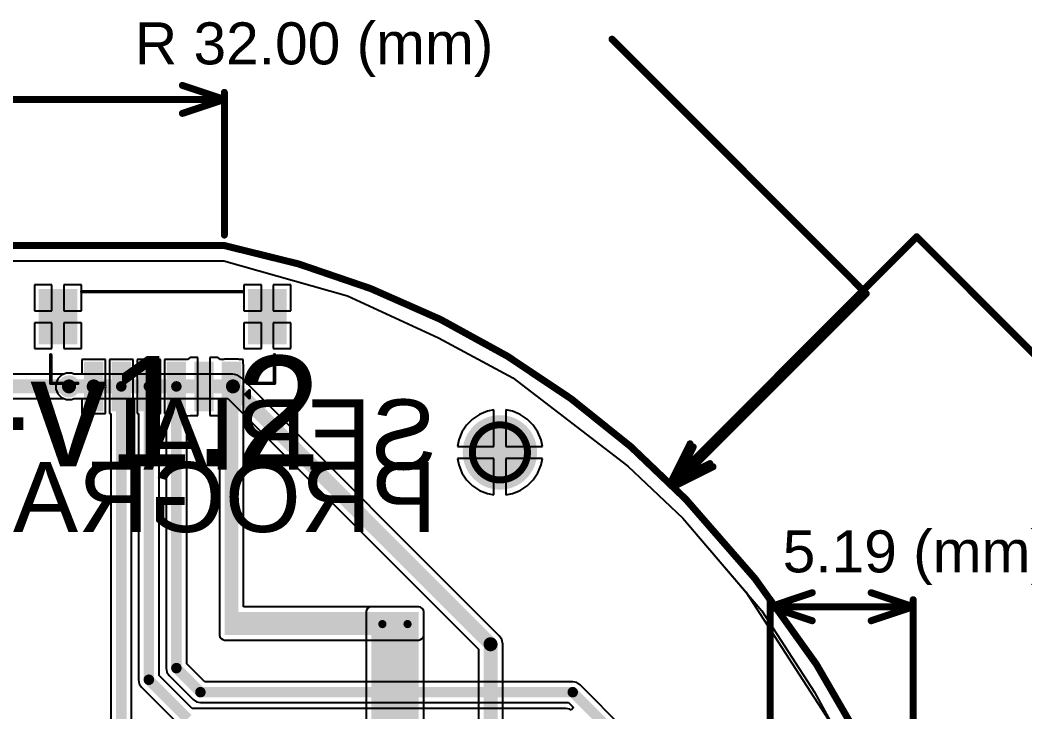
# Model space of a CAD drawing. Header units: millimetres. Extents: x -8 to 110, y -24 to 86.
# Drawn here: x 52.59 to 89.05, y 53.59 to 78.68 of the extents above; entities that cross this region are included whole.
import ezdxf

# ---------------------------------------------------------------- set-up
doc = ezdxf.new("R2010")
doc.units = ezdxf.units.MM
for name, color, linetype in [('BottomLayer', 5, 'Continuous'), ('BottomOverlay', 54, 'Continuous'), ('BottomPaste', 16, 'Continuous'), ('BottomSolder', 6, 'Continuous'), ('Mechanical1', 6, 'Continuous'), ('Mechanical2', 216, 'Continuous'), ('MultiLayer', 9, 'Continuous'), ('PadHoleLayer', 156, 'Continuous'), ('TopLayer', 1, 'Continuous'), ('TopOverlay', 2, 'Continuous'), ('TopSolder', 216, 'Continuous'), ('ViaHoleLayer', 16, 'Continuous')]:
    doc.layers.add(name, color=color, linetype=linetype)
doc.styles.add('Arial', font='', dxfattribs={"height": 0.2})
doc.styles.get('Arial').set_extended_font_data('Arial')

# ---------------------------------------------------------------- blocks, each defined once
blk = doc.blocks.new('V________T______B_34')
at = {"layer": 'BottomLayer'}
for points in [[(-2.75, 2.062), (-2.25, 2.062), (-2.25, 0.462), (-2.75, 0.462)], [(-1.75, 2.062), (-1.25, 2.062), (-1.25, 0.462), (-1.75, 0.462)], [(-0.75, 2.062), (-0.25, 2.062), (-0.25, 0.462), (-0.75, 0.462)], [(0.25, 2.062), (0.75, 2.062), (0.75, 0.462), (0.25, 0.462)], [(1.25, 2.062), (1.75, 2.062), (1.75, 0.462), (1.25, 0.462)], [(2.25, 2.062), (2.75, 2.062), (2.75, 0.462), (2.25, 0.462)], [(-4.4, -0.362), (-3.2, -0.362), (-3.2, -2.162), (-4.4, -2.162)], [(3.2, -0.362), (4.4, -0.362), (4.4, -2.162), (3.2, -2.162)]]:
    blk.add_hatch(color=5, dxfattribs=at).paths.add_polyline_path(points)
at = {"layer": 'BottomPaste'}
for points in [[(-2.75, 2.062), (-2.25, 2.062), (-2.25, 0.462), (-2.75, 0.462)], [(-1.75, 2.062), (-1.25, 2.062), (-1.25, 0.462), (-1.75, 0.462)], [(-0.75, 2.062), (-0.25, 2.062), (-0.25, 0.462), (-0.75, 0.462)], [(0.25, 2.062), (0.75, 2.062), (0.75, 0.462), (0.25, 0.462)], [(1.25, 2.062), (1.75, 2.062), (1.75, 0.462), (1.25, 0.462)], [(2.25, 2.062), (2.75, 2.062), (2.75, 0.462), (2.25, 0.462)], [(-4.4, -0.362), (-3.2, -0.362), (-3.2, -2.162), (-4.4, -2.162)], [(3.2, -0.362), (4.4, -0.362), (4.4, -2.162), (3.2, -2.162)]]:
    blk.add_hatch(color=16, dxfattribs=at).paths.add_polyline_path(points)
at = {"layer": 'BottomSolder'}
for points in [[(-2.852, 2.164), (-2.148, 2.164), (-2.148, 0.361), (-2.852, 0.361)], [(-1.852, 2.164), (-1.148, 2.164), (-1.148, 0.361), (-1.852, 0.361)], [(-0.852, 2.164), (-0.148, 2.164), (-0.148, 0.361), (-0.852, 0.361)], [(0.148, 2.164), (0.852, 2.164), (0.852, 0.361), (0.148, 0.361)], [(1.148, 2.164), (1.852, 2.164), (1.852, 0.361), (1.148, 0.361)], [(2.148, 2.164), (2.852, 2.164), (2.852, 0.361), (2.148, 0.361)], [(-4.502, -0.261), (-3.098, -0.261), (-3.098, -2.264), (-4.502, -2.264)], [(3.098, -0.261), (4.502, -0.261), (4.502, -2.264), (3.098, -2.264)]]:
    blk.add_hatch(color=6, dxfattribs=at).paths.add_polyline_path(points)
at = {"layer": 'BottomOverlay', "const_width": 0.127}
for points in [[(-3.023, 1.549), (-3.15, 1.676)], [(-3.15, 1.676), (-3.15, 1.422)], [(-3.023, 1.549), (-3.15, 1.422)], [(-4.059, 1.15), (-4.059, 0.12)], [(-3.08, 1.15), (-4.059, 1.15)], [(4.059, 1.15), (3.08, 1.15)], [(4.059, 1.15), (4.059, 0.12)], [(2.932, -2.173), (-2.884, -2.173)]]:
    blk.add_lwpolyline(points, dxfattribs=at)
at = {"layer": 'BottomOverlay', "const_width": 0.0635}
for points in [[(-3.181, 1.676, 1), (-3.118, 1.676, 1)], [(-3.181, 1.676, 1), (-3.118, 1.676, 1)], [(-3.181, 1.422, 1), (-3.118, 1.422, 1)], [(-3.181, 1.422, 1), (-3.118, 1.422, 1)], [(-3.054, 1.549, 1), (-2.991, 1.549, 1)], [(-3.054, 1.549, 1), (-2.991, 1.549, 1)], [(-4.091, 1.15, 1), (-4.027, 1.15, 1)], [(-4.091, 1.15, 1), (-4.027, 1.15, 1)], [(-3.112, 1.15, 1), (-3.049, 1.15, 1)], [(3.049, 1.15, 1), (3.112, 1.15, 1)], [(4.027, 1.15, 1), (4.091, 1.15, 1)], [(4.027, 1.15, 1), (4.091, 1.15, 1)], [(-4.091, 0.12, 1), (-4.027, 0.12, 1)], [(4.027, 0.12, 1), (4.091, 0.12, 1)], [(-2.916, -2.173, 1), (-2.853, -2.173, 1)], [(2.9, -2.173, 1), (2.964, -2.173, 1)]]:
    blk.add_lwpolyline(points, format="xyb", close=True, dxfattribs=at)

msp = doc.modelspace()

# ---------------------------------------------------------------- hatches: boundary and pattern name
at = {"layer": 'BottomLayer'}
for points in [[(60.008, 56.378), (60.508, 56.378), (60.508, 66.194), (60.008, 66.194)], [(60.008, 56.378), (67.055, 56.378), (67.055, 57.215), (60.008, 57.215)]]:
    msp.add_hatch(color=5, dxfattribs=at).paths.add_polyline_path(points)
h = msp.add_hatch(color=5, dxfattribs=at)
edge = h.paths.add_edge_path()
edge.add_arc((54.362, 65.393), 0.3, 0, 360)
h = msp.add_hatch(color=5, dxfattribs=at)
edge = h.paths.add_edge_path()
edge.add_arc((70, 63), 1.3, 0, 360)
h = msp.add_hatch(color=5, dxfattribs=at)
edge = h.paths.add_edge_path()
edge.add_arc((65.734, 56.775), 0.3, 0, 360)
h = msp.add_hatch(color=5, dxfattribs=at)
edge = h.paths.add_edge_path()
edge.add_arc((66.648, 56.775), 0.3, 0, 360)
at = {"layer": 'BottomSolder'}
h = msp.add_hatch(color=6, dxfattribs=at)
edge = h.paths.add_edge_path()
edge.add_arc((54.362, 65.393), 0.402, 0, 360)
h = msp.add_hatch(color=6, dxfattribs=at)
edge = h.paths.add_edge_path()
edge.add_arc((70, 63), 1.35, 0, 360)
h = msp.add_hatch(color=6, dxfattribs=at)
edge = h.paths.add_edge_path()
edge.add_arc((65.734, 56.775), 0.402, 0, 360)
h = msp.add_hatch(color=6, dxfattribs=at)
edge = h.paths.add_edge_path()
edge.add_arc((66.648, 56.775), 0.402, 0, 360)
at = {"layer": 'MultiLayer'}
h = msp.add_hatch(color=9, dxfattribs=at)
edge = h.paths.add_edge_path()
edge.add_arc((70, 63), 1.3, 0, 360)
at = {"layer": 'PadHoleLayer'}
h = msp.add_hatch(color=156, dxfattribs=at)
edge = h.paths.add_edge_path()
edge.add_arc((70, 63), 1, 0, 360)
at = {"layer": 'TopLayer'}
h = msp.add_hatch(color=1, dxfattribs=at)
edge = h.paths.add_edge_path()
edge.add_arc((54.362, 65.393), 0.3, 0, 360)
h = msp.add_hatch(color=1, dxfattribs=at)
edge = h.paths.add_edge_path()
edge.add_arc((70, 63), 1.3, 0, 360)
msp.add_hatch(color=1, dxfattribs=at).paths.add_polyline_path([(65.328, 31.319), (67.054, 31.319), (67.054, 57.215), (65.328, 57.215)])
h = msp.add_hatch(color=1, dxfattribs=at)
edge = h.paths.add_edge_path()
edge.add_arc((65.734, 56.775), 0.3, 0, 360)
h = msp.add_hatch(color=1, dxfattribs=at)
edge = h.paths.add_edge_path()
edge.add_arc((66.648, 56.775), 0.3, 0, 360)
at = {"layer": 'TopSolder'}
h = msp.add_hatch(color=216, dxfattribs=at)
edge = h.paths.add_edge_path()
edge.add_arc((54.362, 65.393), 0.402, 0, 360)
h = msp.add_hatch(color=216, dxfattribs=at)
edge = h.paths.add_edge_path()
edge.add_arc((70, 63), 1.35, 0, 360)
h = msp.add_hatch(color=216, dxfattribs=at)
edge = h.paths.add_edge_path()
edge.add_arc((65.734, 56.775), 0.402, 0, 360)
h = msp.add_hatch(color=216, dxfattribs=at)
edge = h.paths.add_edge_path()
edge.add_arc((66.648, 56.775), 0.402, 0, 360)
at = {"layer": 'ViaHoleLayer'}
h = msp.add_hatch(color=16, dxfattribs=at)
edge = h.paths.add_edge_path()
edge.add_arc((54.362, 65.393), 0.15, 0, 360)
h = msp.add_hatch(color=16, dxfattribs=at)
edge = h.paths.add_edge_path()
edge.add_arc((65.734, 56.775), 0.15, 0, 360)
h = msp.add_hatch(color=16, dxfattribs=at)
edge = h.paths.add_edge_path()
edge.add_arc((66.648, 56.775), 0.15, 0, 360)

# ---------------------------------------------------------------- linework, layer by layer
at = {"layer": 'BottomLayer'}
for p, q in [((44.821, 69.946), (59.983, 69.946)), ((59.983, 69.946), (64.464, 68.676)), ((53.742, 69.072), (53.104, 69.072)), ((53.104, 69.072), (53.104, 68.134)), ((53.742, 68.134), (53.742, 69.072)), ((54.812, 69.072), (54.174, 69.072)), ((54.174, 69.072), (54.174, 68.134)), ((54.812, 68.134), (54.812, 69.072)), ((61.342, 69.072), (60.704, 69.072)), ((60.704, 69.072), (60.704, 68.134)), ((61.342, 68.134), (61.342, 69.072)), ((62.412, 69.072), (61.774, 69.072)), ((61.774, 69.072), (61.774, 68.134)), ((62.412, 68.134), (62.412, 69.072)), ((64.464, 68.676), (67.766, 67.152)), ((53.104, 68.134), (53.742, 68.134)), ((54.174, 68.134), (54.812, 68.134)), ((60.704, 68.134), (61.342, 68.134)), ((61.774, 68.134), (62.412, 68.134)), ((53.742, 67.703), (53.104, 67.703)), ((53.104, 67.703), (53.104, 66.765)), ((53.742, 66.765), (53.742, 67.703)), ((54.812, 67.703), (54.174, 67.703)), ((54.174, 67.703), (54.174, 66.765)), ((54.812, 66.765), (54.812, 67.703)), ((61.342, 67.703), (60.704, 67.703)), ((60.704, 67.703), (60.704, 66.765)), ((61.342, 66.765), (61.342, 67.703)), ((62.412, 67.703), (61.774, 67.703)), ((61.774, 67.703), (61.774, 66.765)), ((62.412, 66.765), (62.412, 67.703)), ((67.766, 67.152), (70.466, 65.699)), ((53.104, 66.765), (53.742, 66.765)), ((54.174, 66.765), (54.812, 66.765)), ((60.704, 66.765), (61.342, 66.765)), ((61.774, 66.765), (62.412, 66.765)), ((58.754, 66.447), (58.659, 66.371)), ((59.042, 66.447), (58.754, 66.447)), ((59.042, 65.393), (59.042, 66.447)), ((59.735, 66.447), (59.474, 66.447)), ((59.474, 66.447), (59.474, 65.393)), ((59.762, 66.447), (59.735, 66.447)), ((59.858, 66.371), (59.762, 66.447)), ((60.008, 66.375), (59.991, 66.371)), ((60.508, 66.375), (60.008, 66.375)), ((60.526, 66.371), (60.508, 66.375)), ((55.686, 66.371), (54.831, 66.371)), ((54.831, 66.371), (54.831, 65.834)), ((55.686, 65.456), (55.686, 66.371)), ((56.686, 66.371), (55.831, 66.371)), ((55.831, 66.371), (55.831, 64.416)), ((56.686, 64.416), (56.686, 66.371)), ((57.686, 66.371), (56.831, 66.371)), ((56.831, 66.371), (56.831, 64.416)), ((57.686, 64.416), (57.686, 66.371)), ((58.627, 66.371), (57.831, 66.371)), ((57.831, 66.371), (57.831, 64.416)), ((58.659, 66.371), (58.627, 66.371)), ((59.991, 66.371), (59.858, 66.371)), ((60.686, 66.371), (60.526, 66.371)), ((60.686, 66.211), (60.686, 66.371)), ((60.69, 66.194), (60.686, 66.211)), ((60.69, 57.397), (60.69, 66.194)), ((53.957, 65.664), (53.884, 65.489)), ((54.092, 65.799), (53.957, 65.664)), ((54.267, 65.871), (54.092, 65.799)), ((54.457, 65.871), (54.267, 65.871)), ((54.548, 65.834), (54.457, 65.871)), ((54.831, 65.834), (54.548, 65.834)), ((70.466, 65.699), (74.638, 62.497)), ((53.884, 65.489), (53.884, 65.298)), ((53.884, 65.298), (53.957, 65.123)), ((55.699, 65.393), (55.686, 65.456)), ((55.686, 65.331), (55.699, 65.393)), ((55.686, 64.416), (55.686, 65.331)), ((59.042, 64.34), (59.042, 65.393)), ((59.474, 65.393), (59.474, 64.34)), ((53.957, 65.123), (54.092, 64.988)), ((54.092, 64.988), (54.267, 64.916)), ((54.267, 64.916), (54.457, 64.916)), ((54.457, 64.916), (54.548, 64.953)), ((54.548, 64.953), (54.831, 64.953)), ((54.831, 64.953), (54.831, 64.416)), ((54.831, 64.416), (55.686, 64.416)), ((55.831, 64.416), (55.883, 64.416)), ((55.883, 64.416), (55.883, 43.62)), ((56.634, 43.775), (56.634, 64.416)), ((56.634, 64.416), (56.686, 64.416)), ((56.831, 64.416), (56.883, 64.416)), ((56.883, 64.416), (56.883, 54.756)), ((57.634, 54.911), (57.634, 64.416)), ((57.634, 64.416), (57.686, 64.416)), ((57.831, 64.416), (57.883, 64.416)), ((57.883, 64.416), (57.883, 55.178)), ((58.634, 64.324), (58.754, 64.34)), ((58.634, 55.334), (58.634, 64.324)), ((58.754, 64.34), (58.782, 64.34)), ((58.782, 64.34), (59.042, 64.34)), ((59.474, 64.34), (59.7, 64.34)), ((59.7, 64.34), (59.762, 64.34)), ((59.762, 64.34), (59.827, 64.239)), ((59.827, 64.239), (59.827, 57.215)), ((69.009, 64.207), (68.793, 63.991)), ((69.264, 64.377), (69.009, 64.207)), ((69.547, 64.494), (69.264, 64.377)), ((69.784, 64.541), (69.547, 64.494)), ((69.784, 63.216), (69.784, 64.541)), ((70.453, 64.494), (70.216, 64.541)), ((70.216, 64.541), (70.216, 63.216)), ((70.736, 64.377), (70.453, 64.494)), ((70.991, 64.207), (70.736, 64.377)), ((71.207, 63.991), (70.991, 64.207)), ((68.793, 63.991), (68.623, 63.736)), ((71.377, 63.736), (71.207, 63.991)), ((68.623, 63.736), (68.506, 63.453)), ((71.494, 63.453), (71.377, 63.736)), ((68.506, 63.453), (68.459, 63.216)), ((68.459, 63.216), (69.784, 63.216)), ((70.216, 63.216), (71.541, 63.216)), ((71.541, 63.216), (71.494, 63.453)), ((69.784, 62.784), (68.459, 62.784)), ((68.459, 62.784), (68.506, 62.547)), ((69.784, 61.459), (69.784, 62.784)), ((71.541, 62.784), (70.216, 62.784)), ((70.216, 62.784), (70.216, 61.459)), ((71.494, 62.547), (71.541, 62.784)), ((68.506, 62.547), (68.623, 62.264)), ((71.377, 62.264), (71.494, 62.547)), ((74.638, 62.497), (76.642, 60.61)), ((68.623, 62.264), (68.793, 62.009)), ((68.793, 62.009), (69.009, 61.793)), ((70.991, 61.793), (71.207, 62.009)), ((71.207, 62.009), (71.377, 62.264)), ((69.009, 61.793), (69.264, 61.623)), ((70.736, 61.623), (70.991, 61.793)), ((69.264, 61.623), (69.547, 61.506)), ((69.547, 61.506), (69.784, 61.459)), ((70.216, 61.459), (70.453, 61.506)), ((70.453, 61.506), (70.736, 61.623)), ((76.642, 60.61), (78.922, 57.946)), ((78.922, 57.946), (82.181, 52.917)), ((67.055, 57.397), (60.69, 57.397)), ((67.124, 57.383), (67.055, 57.397)), ((67.183, 57.344), (67.124, 57.383)), ((67.222, 57.285), (67.183, 57.344)), ((67.236, 57.215), (67.222, 57.285)), ((59.827, 57.215), (59.827, 56.378)), ((67.236, 56.378), (67.236, 57.215)), ((59.827, 56.378), (59.841, 56.308)), ((59.841, 56.308), (59.88, 56.249)), ((59.88, 56.249), (59.939, 56.21)), ((59.939, 56.21), (60.008, 56.196)), ((60.008, 56.196), (67.055, 56.196)), ((67.055, 56.196), (67.124, 56.21)), ((67.124, 56.21), (67.183, 56.249)), ((67.183, 56.249), (67.222, 56.308)), ((67.222, 56.308), (67.236, 56.378)), ((57.883, 55.178), (57.911, 55.034)), ((59.287, 54.681), (58.634, 55.334)), ((56.883, 54.756), (56.911, 54.612)), ((58.83, 53.716), (57.634, 54.911)), ((57.911, 55.034), (57.993, 54.913)), ((57.993, 54.913), (58.866, 54.04)), ((56.911, 54.612), (56.993, 54.49)), ((56.993, 54.49), (58.408, 53.074)), ((72.644, 54.681), (59.287, 54.681)), ((72.788, 54.652), (72.644, 54.681)), ((72.91, 54.571), (72.788, 54.652)), ((74.527, 52.953), (72.91, 54.571)), ((58.866, 54.04), (58.987, 53.958)), ((72.39, 53.716), (58.83, 53.716)), ((58.987, 53.958), (59.131, 53.93)), ((59.131, 53.93), (72.488, 53.93)), ((72.534, 53.687), (72.39, 53.716)), ((72.488, 53.93), (72.669, 53.75)), ((72.588, 53.651), (72.534, 53.687)), ((72.669, 53.75), (72.588, 53.651))]:
    msp.add_line(p, q, dxfattribs=at)
for points, const_width in [([(54.362, 65.393), (55.258, 65.393)], 0.508), ([(56.258, 43.62), (56.258, 65.393)], 0.381), ([(57.258, 54.756), (57.258, 65.393)], 0.381), ([(58.258, 55.178), (58.258, 65.393)], 0.381), ([(58.258, 55.178), (59.131, 54.305)], 0.381), ([(57.258, 54.756), (58.674, 53.34)], 0.381), ([(59.131, 54.305), (72.644, 54.305)], 0.381), ([(72.644, 54.305), (74.262, 52.688)], 0.381)]:
    msp.add_lwpolyline(points, dxfattribs=dict(at, const_width=const_width))
for points, const_width in [([(54.235, 65.393, 1), (54.489, 65.393, 1)], 0.254), ([(55.131, 65.393, 1), (55.385, 65.393, 1)], 0.254), ([(56.163, 65.393, 1), (56.354, 65.393, 1)], 0.191), ([(57.163, 65.393, 1), (57.354, 65.393, 1)], 0.191), ([(58.163, 65.393, 1), (58.354, 65.393, 1)], 0.191), ([(58.163, 55.178, 1), (58.354, 55.178, 1)], 0.191), ([(58.163, 55.178, 1), (58.354, 55.178, 1)], 0.191), ([(57.163, 54.756, 1), (57.354, 54.756, 1)], 0.191), ([(57.163, 54.756, 1), (57.354, 54.756, 1)], 0.191), ([(59.036, 54.305, 1), (59.226, 54.305, 1)], 0.191), ([(59.036, 54.305, 1), (59.226, 54.305, 1)], 0.191), ([(72.549, 54.305, 1), (72.739, 54.305, 1)], 0.191), ([(72.549, 54.305, 1), (72.739, 54.305, 1)], 0.191)]:
    msp.add_lwpolyline(points, format="xyb", close=True, dxfattribs=dict(at, const_width=const_width))
at = {"layer": 'Mechanical1', "const_width": 0.254}
for points in [[(74.069, 77.984), (83.295, 68.758)], [(58.476, 76.308), (60, 75.8)], [(46.856, 75.8), (60, 75.8)], [(58.476, 75.292), (60, 75.8)], [(60, 70.881), (60, 76.054)], [(76.184, 61.875), (85.129, 70.82)], [(85.129, 70.82), (96.596, 59.352)], [(76.297, 61.76), (83.295, 68.758)], [(76.184, 61.875), (76.903, 63.312)], [(76.297, 61.76), (77.016, 63.197)], [(76.184, 61.875), (77.621, 62.594)], [(76.297, 61.76), (77.734, 62.478)], [(79.812, 57.404), (81.336, 57.912)], [(83.476, 57.912), (85, 57.404)], [(79.812, 48.789), (79.812, 57.658)], [(85, 48.798), (85, 57.658)], [(79.812, 57.404), (81.336, 56.896)], [(79.812, 57.404), (82.406, 57.404)], [(82.406, 57.404), (85, 57.404)], [(83.476, 56.896), (85, 57.404)]]:
    msp.add_lwpolyline(points, dxfattribs=at)
at = {"layer": 'Mechanical1', "const_width": 0.127}
for points in [[(74.005, 77.984, 1), (74.132, 77.984, 1)], [(58.412, 76.308, 1), (58.539, 76.308, 1)], [(59.936, 76.054, 1), (60.063, 76.054, 1)], [(59.936, 75.8, 1), (60.063, 75.8, 1)], [(59.936, 75.8, 1), (60.063, 75.8, 1)], [(59.936, 75.8, 1), (60.063, 75.8, 1)], [(58.412, 75.292, 1), (58.539, 75.292, 1)], [(59.936, 70.881, 1), (60.063, 70.881, 1)], [(85.065, 70.82, 1), (85.192, 70.82, 1)], [(85.065, 70.82, 1), (85.192, 70.82, 1)], [(83.232, 68.758, 1), (83.359, 68.758, 1)], [(83.232, 68.758, 1), (83.359, 68.758, 1)], [(76.839, 63.312, 1), (76.966, 63.312, 1)], [(76.952, 63.197, 1), (77.079, 63.197, 1)], [(77.558, 62.594, 1), (77.685, 62.594, 1)], [(77.671, 62.478, 1), (77.798, 62.478, 1)], [(76.121, 61.875, 1), (76.248, 61.875, 1)], [(76.121, 61.875, 1), (76.248, 61.875, 1)], [(76.121, 61.875, 1), (76.248, 61.875, 1)], [(76.234, 61.76, 1), (76.361, 61.76, 1)], [(76.234, 61.76, 1), (76.361, 61.76, 1)], [(76.234, 61.76, 1), (76.361, 61.76, 1)], [(81.272, 57.912, 1), (81.399, 57.912, 1)], [(83.412, 57.912, 1), (83.539, 57.912, 1)], [(79.748, 57.658, 1), (79.875, 57.658, 1)], [(84.936, 57.658, 1), (85.063, 57.658, 1)], [(79.748, 57.404, 1), (79.875, 57.404, 1)], [(79.748, 57.404, 1), (79.875, 57.404, 1)], [(79.748, 57.404, 1), (79.875, 57.404, 1)], [(82.342, 57.404, 1), (82.469, 57.404, 1)], [(82.342, 57.404, 1), (82.469, 57.404, 1)], [(84.936, 57.404, 1), (85.063, 57.404, 1)], [(84.936, 57.404, 1), (85.063, 57.404, 1)], [(84.936, 57.404, 1), (85.063, 57.404, 1)], [(81.272, 56.896, 1), (81.399, 56.896, 1)], [(83.412, 56.896, 1), (83.539, 56.896, 1)]]:
    msp.add_lwpolyline(points, format="xyb", close=True, dxfattribs=at)
at = {"layer": 'Mechanical2', "const_width": 0.254}
msp.add_lwpolyline([(20, 70.5), (60, 70.5)], dxfattribs=at)
at = {"layer": 'Mechanical2', "const_width": 0.127}
for points in [[(59.936, 70.5, 1), (60.063, 70.5, 1)], [(59.936, 70.5, 1), (60.063, 70.5, 1)], [(68.936, 63, 1), (69.063, 63, 1)], [(68.936, 63, 1), (69.063, 63, 1)], [(70.937, 63, 1), (71.064, 63, 1)], [(70.937, 63, 1), (71.064, 63, 1)], [(76.686, 61.298, 1), (76.813, 61.298, 1)], [(76.686, 61.298, 1), (76.813, 61.298, 1)]]:
    msp.add_lwpolyline(points, format="xyb", close=True, dxfattribs=at)
at = {"layer": 'Mechanical2', "const_width": 0.254}
for points in [[(60, 70.5, -0.152792), (76.75, 61.298)], [(69, 63, -1), (71, 63)], [(71, 63, -1), (69, 63)], [(76.75, 61.298, -0.095808), (85, 48.544)]]:
    msp.add_lwpolyline(points, format="xyb", dxfattribs=at)
at = {"layer": 'TopLayer'}
for p, q in [((20.086, 69.946), (59.983, 69.946)), ((59.983, 69.946), (64.464, 68.676)), ((64.464, 68.676), (67.766, 67.152)), ((67.766, 67.152), (70.466, 65.699)), ((54.177, 65.834), (45.302, 65.834)), ((54.267, 65.871), (54.177, 65.834)), ((54.457, 65.871), (54.267, 65.871)), ((54.548, 65.834), (54.457, 65.871)), ((60.311, 65.834), (54.548, 65.834)), ((60.48, 65.8), (60.311, 65.834)), ((60.622, 65.705), (60.48, 65.8)), ((69.973, 56.354), (60.622, 65.705)), ((70.466, 65.699), (74.638, 62.497)), ((45.484, 64.953), (54.177, 64.953)), ((54.177, 64.953), (54.267, 64.916)), ((54.267, 64.916), (54.457, 64.916)), ((54.457, 64.916), (54.548, 64.953)), ((54.548, 64.953), (60.129, 64.953)), ((60.129, 64.953), (69.221, 55.861)), ((69.009, 64.207), (68.793, 63.991)), ((69.264, 64.377), (69.009, 64.207)), ((69.547, 64.494), (69.264, 64.377)), ((69.784, 64.541), (69.547, 64.494)), ((69.784, 63.216), (69.784, 64.541)), ((70.453, 64.494), (70.216, 64.541)), ((70.216, 64.541), (70.216, 63.216)), ((70.736, 64.377), (70.453, 64.494)), ((70.991, 64.207), (70.736, 64.377)), ((71.207, 63.991), (70.991, 64.207)), ((68.793, 63.991), (68.623, 63.736)), ((71.377, 63.736), (71.207, 63.991)), ((68.623, 63.736), (68.506, 63.453)), ((71.494, 63.453), (71.377, 63.736)), ((68.506, 63.453), (68.459, 63.216)), ((68.459, 63.216), (69.784, 63.216)), ((70.216, 63.216), (71.541, 63.216)), ((71.541, 63.216), (71.494, 63.453)), ((69.784, 62.784), (68.459, 62.784)), ((68.459, 62.784), (68.506, 62.547)), ((69.784, 61.459), (69.784, 62.784)), ((71.541, 62.784), (70.216, 62.784)), ((70.216, 62.784), (70.216, 61.459)), ((71.494, 62.547), (71.541, 62.784)), ((68.506, 62.547), (68.623, 62.264)), ((71.377, 62.264), (71.494, 62.547)), ((74.638, 62.497), (76.642, 60.61)), ((68.623, 62.264), (68.793, 62.009)), ((68.793, 62.009), (69.009, 61.793)), ((70.991, 61.793), (71.207, 62.009)), ((71.207, 62.009), (71.377, 62.264)), ((69.009, 61.793), (69.264, 61.623)), ((70.736, 61.623), (70.991, 61.793)), ((69.264, 61.623), (69.547, 61.506)), ((69.547, 61.506), (69.784, 61.459)), ((70.216, 61.459), (70.453, 61.506)), ((70.453, 61.506), (70.736, 61.623)), ((76.642, 60.61), (79.511, 57.258)), ((65.16, 57.285), (65.146, 57.215)), ((65.199, 57.344), (65.16, 57.285)), ((65.258, 57.383), (65.199, 57.344)), ((65.328, 57.397), (65.258, 57.383)), ((67.054, 57.397), (65.328, 57.397)), ((67.123, 57.383), (67.054, 57.397)), ((67.182, 57.344), (67.123, 57.383)), ((67.222, 57.285), (67.182, 57.344)), ((67.235, 57.215), (67.222, 57.285)), ((79.511, 57.258), (81.42, 54.311)), ((65.146, 57.215), (65.146, 46.994)), ((67.235, 32.634), (67.235, 57.215)), ((70.068, 56.211), (69.973, 56.354)), ((70.102, 56.043), (70.068, 56.211)), ((69.221, 55.861), (69.221, 34.736)), ((70.102, 34.736), (70.102, 56.043)), ((81.42, 54.311), (83.006, 51.404))]:
    msp.add_line(p, q, dxfattribs=at)
at = {"layer": 'TopLayer', "const_width": 0.508}
for points in [[(45.302, 65.393), (54.362, 65.393)], [(54.362, 65.393), (60.311, 65.393)], [(60.311, 65.393), (69.662, 56.043)], [(69.662, 34.55), (69.662, 56.043)]]:
    msp.add_lwpolyline(points, dxfattribs=at)
at = {"layer": 'TopLayer', "const_width": 0.254}
for points in [[(54.235, 65.393, 1), (54.489, 65.393, 1)], [(54.235, 65.393, 1), (54.489, 65.393, 1)], [(60.184, 65.393, 1), (60.438, 65.393, 1)], [(60.184, 65.393, 1), (60.438, 65.393, 1)], [(69.535, 56.043, 1), (69.789, 56.043, 1)], [(69.535, 56.043, 1), (69.789, 56.043, 1)]]:
    msp.add_lwpolyline(points, format="xyb", close=True, dxfattribs=at)

# ---------------------------------------------------------------- block references
at = {"rotation": 180}
msp.add_blockref('V________T______B_34', (57.758, 66.656), dxfattribs=at)

# ---------------------------------------------------------------- texts
at = {"layer": 'BottomOverlay', "style": 'Arial', "text_generation_flag": 2}
for s, p in [('SERIAL', (67.704, 62.379)), ('PROGRAMMING', (67.704, 60.113))]:
    msp.add_text(s, height=2.54, dxfattribs=at).set_placement(p)
at = {"layer": 'Mechanical1', "style": 'Arial'}
for s, p in [('R 32.00 (mm)', (56.751, 77.07)), ('5.19 (mm)', (80.264, 58.649))]:
    msp.add_text(s, height=1.524, dxfattribs=at).set_placement(p)
at = {"layer": 'TopOverlay', "style": 'Arial'}
msp.add_text('IoT-Button-v1.2', height=4, dxfattribs=at).set_placement((25, 62.497))

doc.saveas('drawing.dxf')
